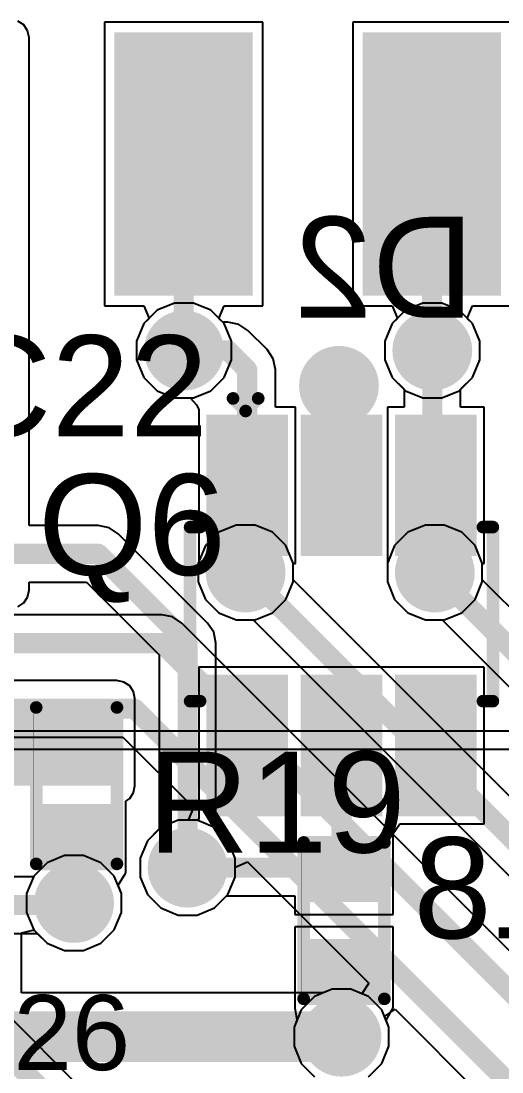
# Model space of a CAD drawing. Header units: inches. Extents: x -0.91 to 3.86, y -0.82 to 4.16.
# Drawn here: x 2.388 to 2.5786, y 3.417 to 3.8336 of the extents above; entities that cross this region are included whole.
import ezdxf

# ---------------------------------------------------------------- set-up
doc = ezdxf.new("R2010")
doc.units = ezdxf.units.IN
doc.header["$MEASUREMENT"] = 0
for name, color, linetype in [('Bottom Layer 1', 5, 'Continuous'), ('Bottom Overlay', 54, 'Continuous'), ('Bottom Paste', 16, 'Continuous'), ('Bottom Solder', 6, 'Continuous'), ('GND+Signal', 16, 'Continuous'), ('Mechanical 17', 56, 'Continuous'), ('PWR+Signal', 76, 'Continuous'), ('Top Layer 1', 1, 'Continuous'), ('Top Overlay', 2, 'Continuous'), ('Top Paste', 8, 'Continuous'), ('Top Solder', 216, 'Continuous'), ('Via Holes', 16, 'Continuous')]:
    doc.layers.add(name, color=color, linetype=linetype)
doc.styles.add('Arial', font='', dxfattribs={"height": 0.2})
doc.styles.get('Arial').set_extended_font_data('Arial')

# ---------------------------------------------------------------- blocks, each defined once
blk = doc.blocks.new('R___0402_145')
at = {"layer": 'Top Layer 1'}
for points in [[(-0.0275, -0.0125), (-0.0275, 0.0125), (-0.0095, 0.0125), (-0.0095, -0.0125)], [(0.0095, -0.0125), (0.0095, 0.0125), (0.0275, 0.0125), (0.0275, -0.0125)]]:
    blk.add_hatch(color=1, dxfattribs=at).paths.add_polyline_path(points)
at = {"layer": 'Top Paste'}
for points in [[(-0.0275, -0.0125), (-0.0275, 0.0125), (-0.0095, 0.0125), (-0.0095, -0.0125)], [(0.0095, -0.0125), (0.0095, 0.0125), (0.0275, 0.0125), (0.0275, -0.0125)]]:
    blk.add_hatch(color=8, dxfattribs=at).paths.add_polyline_path(points)
at = {"layer": 'Top Solder'}
for points in [[(-0.02967, -0.01467), (-0.02967, 0.01466), (-0.00733, 0.01466), (-0.00733, -0.01467)], [(0.00733, -0.01467), (0.00733, 0.01466), (0.02967, 0.01466), (0.02967, -0.01467)]]:
    blk.add_hatch(color=216, dxfattribs=at).paths.add_polyline_path(points)
at = {"layer": 'Top Overlay'}
for points in [[(-0.031, -0.016, 0.005, 0.005, 0), (-0.031, 0.016, 0.005, 0.005, 0)], [(0.031, 0.016, 0.005, 0.005, 0), (-0.031, 0.016, 0.005, 0.005, 0)], [(0.031, -0.016, 0.005, 0.005, 0), (0.031, 0.016, 0.005, 0.005, 0)], [(0.031, -0.016, 0.005, 0.005, 0), (-0.031, -0.016, 0.005, 0.005, 0)], [(0.032, -0.017, 0.000127, 0.000127, 0), (-0.032, -0.017, 0.000127, 0.000127, 0)]]:
    blk.add_lwpolyline(points, format="xyseb", dxfattribs=at)
for points in [[(-0.03225, 0.016, 0.0025, 0.0025, 1), (-0.02975, 0.016, 0.0025, 0.0025, 1)], [(-0.03225, 0.016, 0.0025, 0.0025, 1), (-0.02975, 0.016, 0.0025, 0.0025, 1)], [(0.02975, 0.016, 0.0025, 0.0025, 1), (0.03225, 0.016, 0.0025, 0.0025, 1)], [(0.02975, 0.016, 0.0025, 0.0025, 1), (0.03225, 0.016, 0.0025, 0.0025, 1)], [(-0.03225, -0.016, 0.0025, 0.0025, 1), (-0.02975, -0.016, 0.0025, 0.0025, 1)], [(-0.03225, -0.016, 0.0025, 0.0025, 1), (-0.02975, -0.016, 0.0025, 0.0025, 1)], [(0.02975, -0.016, 0.0025, 0.0025, 1), (0.03225, -0.016, 0.0025, 0.0025, 1)], [(0.02975, -0.016, 0.0025, 0.0025, 1), (0.03225, -0.016, 0.0025, 0.0025, 1)], [(-0.03203, -0.017, 0.0000635, 0.0000635, 1), (-0.03197, -0.017, 0.0000635, 0.0000635, 1)], [(0.03197, -0.017, 0.0000635, 0.0000635, 1), (0.03203, -0.017, 0.0000635, 0.0000635, 1)]]:
    blk.add_lwpolyline(points, format="xyseb", close=True, dxfattribs=at)
blk = doc.blocks.new('R___0402_B_146')
at = {"layer": 'Bottom Layer 1'}
for points in [[(-0.0095, 0.0125), (-0.0095, -0.0125), (-0.0275, -0.0125), (-0.0275, 0.0125)], [(0.0275, 0.0125), (0.0275, -0.0125), (0.0095, -0.0125), (0.0095, 0.0125)]]:
    blk.add_hatch(color=5, dxfattribs=at).paths.add_polyline_path(points)
at = {"layer": 'Bottom Paste'}
for points in [[(-0.0095, 0.0125), (-0.0095, -0.0125), (-0.0275, -0.0125), (-0.0275, 0.0125)], [(0.0275, 0.0125), (0.0275, -0.0125), (0.0095, -0.0125), (0.0095, 0.0125)]]:
    blk.add_hatch(color=16, dxfattribs=at).paths.add_polyline_path(points)
at = {"layer": 'Bottom Solder'}
for points in [[(-0.00733, 0.01466), (-0.00733, -0.01467), (-0.02967, -0.01467), (-0.02967, 0.01466)], [(0.02967, 0.01466), (0.02967, -0.01467), (0.00733, -0.01467), (0.00733, 0.01466)]]:
    blk.add_hatch(color=6, dxfattribs=at).paths.add_polyline_path(points)
at = {"layer": 'Bottom Overlay'}
for points in [[(-0.031, 0.016, 0.005, 0.005, 0), (-0.031, -0.016, 0.005, 0.005, 0)], [(-0.031, 0.016, 0.005, 0.005, 0), (0.031, 0.016, 0.005, 0.005, 0)], [(-0.032, 0.017, 0.000127, 0.000127, 0), (0.032, 0.017, 0.000127, 0.000127, 0)], [(0.031, 0.016, 0.005, 0.005, 0), (0.031, -0.016, 0.005, 0.005, 0)], [(-0.031, -0.016, 0.005, 0.005, 0), (0.031, -0.016, 0.005, 0.005, 0)]]:
    blk.add_lwpolyline(points, format="xyseb", dxfattribs=at)
for points in [[(-0.03225, 0.016, 0.0025, 0.0025, 1), (-0.02975, 0.016, 0.0025, 0.0025, 1)], [(-0.03225, 0.016, 0.0025, 0.0025, 1), (-0.02975, 0.016, 0.0025, 0.0025, 1)], [(-0.03203, 0.017, 0.0000635, 0.0000635, 1), (-0.03197, 0.017, 0.0000635, 0.0000635, 1)], [(0.02975, 0.016, 0.0025, 0.0025, 1), (0.03225, 0.016, 0.0025, 0.0025, 1)], [(0.02975, 0.016, 0.0025, 0.0025, 1), (0.03225, 0.016, 0.0025, 0.0025, 1)], [(0.03197, 0.017, 0.0000635, 0.0000635, 1), (0.03203, 0.017, 0.0000635, 0.0000635, 1)], [(-0.03225, -0.016, 0.0025, 0.0025, 1), (-0.02975, -0.016, 0.0025, 0.0025, 1)], [(-0.03225, -0.016, 0.0025, 0.0025, 1), (-0.02975, -0.016, 0.0025, 0.0025, 1)], [(0.02975, -0.016, 0.0025, 0.0025, 1), (0.03225, -0.016, 0.0025, 0.0025, 1)], [(0.02975, -0.016, 0.0025, 0.0025, 1), (0.03225, -0.016, 0.0025, 0.0025, 1)]]:
    blk.add_lwpolyline(points, format="xyseb", close=True, dxfattribs=at)
blk = doc.blocks.new('1054301305_201')
at = {"layer": 'Top Layer 1'}
for points in [[(-0.0126, 0.14626), (0.03622, 0.14626), (0.03622, 0.04784), (-0.0126, 0.04784)], [(0.08583, 0.14626), (0.13465, 0.14626), (0.13465, 0.04784), (0.08583, 0.04784)]]:
    blk.add_hatch(color=1, dxfattribs=at).paths.add_polyline_path(points)
at = {"layer": 'Top Paste'}
for points in [[(-0.0126, 0.14626), (0.03622, 0.14626), (0.03622, 0.04784), (-0.0126, 0.04784)], [(0.08583, 0.14626), (0.13465, 0.14626), (0.13465, 0.04784), (0.08583, 0.04784)]]:
    blk.add_hatch(color=8, dxfattribs=at).paths.add_polyline_path(points)
at = {"layer": 'Top Solder'}
for points in [[(-0.0156, 0.14926), (0.03922, 0.14926), (0.03922, 0.04484), (-0.0156, 0.04484)], [(0.08283, 0.14926), (0.13765, 0.14926), (0.13765, 0.04484), (0.08283, 0.04484)]]:
    blk.add_hatch(color=216, dxfattribs=at).paths.add_polyline_path(points)
blk = doc.blocks.new('SOT_23_6_B_215')
at = {"layer": 'Bottom Layer 1'}
for points in [[(-0.07559, 0.04961), (-0.02756, 0.04961), (-0.02756, 0.0252), (-0.07559, 0.0252)], [(0.02756, 0.04961), (0.07559, 0.04961), (0.07559, 0.0252), (0.02756, 0.0252)], [(-0.07559, 0.01221), (-0.02756, 0.01221), (-0.02756, -0.0122), (-0.07559, -0.0122)], [(0.02756, 0.01221), (0.07559, 0.01221), (0.07559, -0.0122), (0.02756, -0.0122)], [(-0.07559, -0.0252), (-0.02756, -0.0252), (-0.02756, -0.04961), (-0.07559, -0.04961)], [(0.02756, -0.0252), (0.07559, -0.0252), (0.07559, -0.04961), (0.02756, -0.04961)]]:
    blk.add_hatch(color=5, dxfattribs=at).paths.add_polyline_path(points)
at = {"layer": 'Bottom Paste'}
for points in [[(-0.07559, 0.04961), (-0.02756, 0.04961), (-0.02756, 0.0252), (-0.07559, 0.0252)], [(0.02756, 0.04961), (0.07559, 0.04961), (0.07559, 0.0252), (0.02756, 0.0252)], [(-0.07559, 0.01221), (-0.02756, 0.01221), (-0.02756, -0.0122), (-0.07559, -0.0122)], [(0.02756, 0.01221), (0.07559, 0.01221), (0.07559, -0.0122), (0.02756, -0.0122)], [(-0.07559, -0.0252), (-0.02756, -0.0252), (-0.02756, -0.04961), (-0.07559, -0.04961)], [(0.02756, -0.0252), (0.07559, -0.0252), (0.07559, -0.04961), (0.02756, -0.04961)]]:
    blk.add_hatch(color=16, dxfattribs=at).paths.add_polyline_path(points)
at = {"layer": 'Bottom Solder'}
for points in [[(-0.07959, 0.05361), (-0.02356, 0.05361), (-0.02356, 0.0212), (-0.07959, 0.0212)], [(0.02356, 0.05361), (0.07959, 0.05361), (0.07959, 0.0212), (0.02356, 0.0212)], [(-0.07959, 0.01621), (-0.02356, 0.01621), (-0.02356, -0.0162), (-0.07959, -0.0162)], [(0.02356, 0.01621), (0.07959, 0.01621), (0.07959, -0.0162), (0.02356, -0.0162)], [(-0.07959, -0.0212), (-0.02356, -0.0212), (-0.02356, -0.05361), (-0.07959, -0.05361)], [(0.02356, -0.0212), (0.07959, -0.0212), (0.07959, -0.05361), (0.02356, -0.05361)]]:
    blk.add_hatch(color=6, dxfattribs=at).paths.add_polyline_path(points)
at = {"layer": 'Bottom Overlay'}
for points in [[(0.034, 0.06, 0.005, 0.005, 0), (-0.035, 0.06, 0.005, 0.005, 0)], [(-0.035, 0.05606, 0.005, 0.005, 0), (-0.035, 0.06, 0.005, 0.005, 0)], [(0.034, 0.05606, 0.005, 0.005, 0), (0.034, 0.06, 0.005, 0.005, 0)], [(-0.081, -0.038, 0.005, 0.005, 0), (-0.086, -0.033, 0.005, 0.005, 0)], [(-0.086, -0.043, 0.005, 0.005, 0), (-0.086, -0.033, 0.005, 0.005, 0)], [(-0.086, -0.043, 0.005, 0.005, 0), (-0.081, -0.038, 0.005, 0.005, 0)], [(-0.035, -0.06, 0.005, 0.005, 0), (-0.035, -0.05606, 0.005, 0.005, 0)], [(0.034, -0.06, 0.005, 0.005, 0), (0.034, -0.05606, 0.005, 0.005, 0)], [(0.034, -0.06, 0.005, 0.005, 0), (-0.035, -0.06, 0.005, 0.005, 0)]]:
    blk.add_lwpolyline(points, format="xyseb", dxfattribs=at)
for points in [[(-0.03625, 0.06, 0.0025, 0.0025, 1), (-0.03375, 0.06, 0.0025, 0.0025, 1)], [(-0.03625, 0.06, 0.0025, 0.0025, 1), (-0.03375, 0.06, 0.0025, 0.0025, 1)], [(0.03275, 0.06, 0.0025, 0.0025, 1), (0.03525, 0.06, 0.0025, 0.0025, 1)], [(0.03275, 0.06, 0.0025, 0.0025, 1), (0.03525, 0.06, 0.0025, 0.0025, 1)], [(-0.03625, 0.05606, 0.0025, 0.0025, 1), (-0.03375, 0.05606, 0.0025, 0.0025, 1)], [(0.03275, 0.05606, 0.0025, 0.0025, 1), (0.03525, 0.05606, 0.0025, 0.0025, 1)], [(-0.08725, -0.033, 0.0025, 0.0025, 1), (-0.08475, -0.033, 0.0025, 0.0025, 1)], [(-0.08725, -0.033, 0.0025, 0.0025, 1), (-0.08475, -0.033, 0.0025, 0.0025, 1)], [(-0.08225, -0.038, 0.0025, 0.0025, 1), (-0.07975, -0.038, 0.0025, 0.0025, 1)], [(-0.08225, -0.038, 0.0025, 0.0025, 1), (-0.07975, -0.038, 0.0025, 0.0025, 1)], [(-0.08725, -0.043, 0.0025, 0.0025, 1), (-0.08475, -0.043, 0.0025, 0.0025, 1)], [(-0.08725, -0.043, 0.0025, 0.0025, 1), (-0.08475, -0.043, 0.0025, 0.0025, 1)], [(-0.03625, -0.05606, 0.0025, 0.0025, 1), (-0.03375, -0.05606, 0.0025, 0.0025, 1)], [(0.03275, -0.05606, 0.0025, 0.0025, 1), (0.03525, -0.05606, 0.0025, 0.0025, 1)], [(-0.03625, -0.06, 0.0025, 0.0025, 1), (-0.03375, -0.06, 0.0025, 0.0025, 1)], [(-0.03625, -0.06, 0.0025, 0.0025, 1), (-0.03375, -0.06, 0.0025, 0.0025, 1)], [(0.03275, -0.06, 0.0025, 0.0025, 1), (0.03525, -0.06, 0.0025, 0.0025, 1)], [(0.03275, -0.06, 0.0025, 0.0025, 1), (0.03525, -0.06, 0.0025, 0.0025, 1)]]:
    blk.add_lwpolyline(points, format="xyseb", close=True, dxfattribs=at)

msp = doc.modelspace()

# ---------------------------------------------------------------- hatches: boundary and pattern name
at = {"layer": 'Bottom Layer 1'}
h = msp.add_hatch(color=5, dxfattribs=at)
edge = h.paths.add_edge_path()
edge.add_arc((2.45257, 3.703), 0.01181, 0, 360)
h = msp.add_hatch(color=5, dxfattribs=at)
edge = h.paths.add_edge_path()
edge.add_arc((2.551, 3.703), 0.01181, 0, 360)
h = msp.add_hatch(color=5, dxfattribs=at)
edge = h.paths.add_edge_path()
edge.add_arc((2.514, 3.689), 0.01181, 0, 360)
h = msp.add_hatch(color=5, dxfattribs=at)
edge = h.paths.add_edge_path()
edge.add_arc((2.477, 3.615), 0.01181, 0, 360)
h = msp.add_hatch(color=5, dxfattribs=at)
edge = h.paths.add_edge_path()
edge.add_arc((2.552, 3.615), 0.01181, 0, 360)
h = msp.add_hatch(color=5, dxfattribs=at)
edge = h.paths.add_edge_path()
edge.add_arc((2.454, 3.498), 0.01181, 0, 360)
h = msp.add_hatch(color=5, dxfattribs=at)
edge = h.paths.add_edge_path()
edge.add_arc((2.409, 3.484), 0.01181, 0, 360)
h = msp.add_hatch(color=5, dxfattribs=at)
edge = h.paths.add_edge_path()
edge.add_arc((2.515, 3.431), 0.01181, 0, 360)
at = {"layer": 'Bottom Solder'}
h = msp.add_hatch(color=6, dxfattribs=at)
edge = h.paths.add_edge_path()
edge.add_arc((2.45257, 3.703), 0.01581, 0, 360)
h = msp.add_hatch(color=6, dxfattribs=at)
edge = h.paths.add_edge_path()
edge.add_arc((2.551, 3.703), 0.01581, 0, 360)
h = msp.add_hatch(color=6, dxfattribs=at)
edge = h.paths.add_edge_path()
edge.add_arc((2.514, 3.689), 0.01581, 0, 360)
h = msp.add_hatch(color=6, dxfattribs=at)
edge = h.paths.add_edge_path()
edge.add_arc((2.477, 3.615), 0.01581, 0, 360)
h = msp.add_hatch(color=6, dxfattribs=at)
edge = h.paths.add_edge_path()
edge.add_arc((2.552, 3.615), 0.01581, 0, 360)
h = msp.add_hatch(color=6, dxfattribs=at)
edge = h.paths.add_edge_path()
edge.add_arc((2.454, 3.498), 0.01581, 0, 360)
h = msp.add_hatch(color=6, dxfattribs=at)
edge = h.paths.add_edge_path()
edge.add_arc((2.409, 3.484), 0.01581, 0, 360)
h = msp.add_hatch(color=6, dxfattribs=at)
edge = h.paths.add_edge_path()
edge.add_arc((2.515, 3.431), 0.01581, 0, 360)
at = {"layer": 'GND+Signal'}
h = msp.add_hatch(color=16, dxfattribs=at)
edge = h.paths.add_edge_path()
edge.add_arc((2.45257, 3.703), 0.01181, 0, 360)
h = msp.add_hatch(color=16, dxfattribs=at)
edge = h.paths.add_edge_path()
edge.add_arc((2.551, 3.703), 0.01181, 0, 360)
h = msp.add_hatch(color=16, dxfattribs=at)
edge = h.paths.add_edge_path()
edge.add_arc((2.514, 3.689), 0.01181, 0, 360)
h = msp.add_hatch(color=16, dxfattribs=at)
edge = h.paths.add_edge_path()
edge.add_arc((2.477, 3.615), 0.01181, 0, 360)
h = msp.add_hatch(color=16, dxfattribs=at)
edge = h.paths.add_edge_path()
edge.add_arc((2.552, 3.615), 0.01181, 0, 360)
h = msp.add_hatch(color=16, dxfattribs=at)
edge = h.paths.add_edge_path()
edge.add_arc((2.454, 3.498), 0.01181, 0, 360)
h = msp.add_hatch(color=16, dxfattribs=at)
edge = h.paths.add_edge_path()
edge.add_arc((2.409, 3.484), 0.01181, 0, 360)
h = msp.add_hatch(color=16, dxfattribs=at)
edge = h.paths.add_edge_path()
edge.add_arc((2.515, 3.431), 0.01181, 0, 360)
at = {"layer": 'PWR+Signal'}
h = msp.add_hatch(color=76, dxfattribs=at)
edge = h.paths.add_edge_path()
edge.add_arc((2.45257, 3.703), 0.01181, 0, 360)
h = msp.add_hatch(color=76, dxfattribs=at)
edge = h.paths.add_edge_path()
edge.add_arc((2.551, 3.703), 0.01181, 0, 360)
h = msp.add_hatch(color=76, dxfattribs=at)
edge = h.paths.add_edge_path()
edge.add_arc((2.514, 3.689), 0.01181, 0, 360)
h = msp.add_hatch(color=76, dxfattribs=at)
edge = h.paths.add_edge_path()
edge.add_arc((2.477, 3.615), 0.01181, 0, 360)
h = msp.add_hatch(color=76, dxfattribs=at)
edge = h.paths.add_edge_path()
edge.add_arc((2.552, 3.615), 0.01181, 0, 360)
h = msp.add_hatch(color=76, dxfattribs=at)
edge = h.paths.add_edge_path()
edge.add_arc((2.454, 3.498), 0.01181, 0, 360)
h = msp.add_hatch(color=76, dxfattribs=at)
edge = h.paths.add_edge_path()
edge.add_arc((2.409, 3.484), 0.01181, 0, 360)
h = msp.add_hatch(color=76, dxfattribs=at)
edge = h.paths.add_edge_path()
edge.add_arc((2.515, 3.431), 0.01181, 0, 360)
at = {"layer": 'Top Layer 1'}
h = msp.add_hatch(color=1, dxfattribs=at)
edge = h.paths.add_edge_path()
edge.add_arc((2.45257, 3.703), 0.01181, 0, 360)
h = msp.add_hatch(color=1, dxfattribs=at)
edge = h.paths.add_edge_path()
edge.add_arc((2.551, 3.703), 0.01181, 0, 360)
h = msp.add_hatch(color=1, dxfattribs=at)
edge = h.paths.add_edge_path()
edge.add_arc((2.514, 3.689), 0.01181, 0, 360)
h = msp.add_hatch(color=1, dxfattribs=at)
edge = h.paths.add_edge_path()
edge.add_arc((2.477, 3.615), 0.01181, 0, 360)
h = msp.add_hatch(color=1, dxfattribs=at)
edge = h.paths.add_edge_path()
edge.add_arc((2.552, 3.615), 0.01181, 0, 360)
msp.add_hatch(color=1, dxfattribs=at).paths.add_polyline_path([(2.327, 3.5305), (2.426, 3.5305), (2.426, 3.565), (2.327, 3.565)])
h = msp.add_hatch(color=1, dxfattribs=at)
edge = h.paths.add_edge_path()
edge.add_arc((2.454, 3.498), 0.01181, 0, 360)
h = msp.add_hatch(color=1, dxfattribs=at)
edge = h.paths.add_edge_path()
edge.add_arc((2.409, 3.484), 0.01181, 0, 360)
h = msp.add_hatch(color=1, dxfattribs=at)
edge = h.paths.add_edge_path()
edge.add_arc((2.515, 3.431), 0.01181, 0, 360)
at = {"layer": 'Via Holes'}
h = msp.add_hatch(color=7, dxfattribs=at)
edge = h.paths.add_edge_path()
edge.add_arc((2.45257, 3.703), 0.00591, 0, 360)
h = msp.add_hatch(color=7, dxfattribs=at)
edge = h.paths.add_edge_path()
edge.add_arc((2.551, 3.703), 0.00591, 0, 360)
h = msp.add_hatch(color=7, dxfattribs=at)
edge = h.paths.add_edge_path()
edge.add_arc((2.514, 3.689), 0.00591, 0, 360)
h = msp.add_hatch(color=7, dxfattribs=at)
edge = h.paths.add_edge_path()
edge.add_arc((2.477, 3.615), 0.00591, 0, 360)
h = msp.add_hatch(color=7, dxfattribs=at)
edge = h.paths.add_edge_path()
edge.add_arc((2.552, 3.615), 0.00591, 0, 360)
h = msp.add_hatch(color=7, dxfattribs=at)
edge = h.paths.add_edge_path()
edge.add_arc((2.454, 3.498), 0.00591, 0, 360)
h = msp.add_hatch(color=7, dxfattribs=at)
edge = h.paths.add_edge_path()
edge.add_arc((2.409, 3.484), 0.00591, 0, 360)
h = msp.add_hatch(color=7, dxfattribs=at)
edge = h.paths.add_edge_path()
edge.add_arc((2.515, 3.431), 0.00591, 0, 360)

# ---------------------------------------------------------------- linework, layer by layer
at = {"layer": 'Bottom Layer 1'}
for p, q in [((2.44883, 3.72181), (2.44192, 3.71895)), ((2.45632, 3.72181), (2.44883, 3.72181)), ((2.46323, 3.71895), (2.45632, 3.72181)), ((2.54726, 3.72181), (2.54034, 3.71895)), ((2.55474, 3.72181), (2.54726, 3.72181)), ((2.56166, 3.71895), (2.55474, 3.72181)), ((2.44192, 3.71895), (2.43663, 3.71366)), ((2.46796, 3.71422), (2.46323, 3.71895)), ((2.54034, 3.71895), (2.53505, 3.71366)), ((2.56695, 3.71366), (2.56166, 3.71895)), ((2.43663, 3.71366), (2.43376, 3.70674)), ((2.47, 3.71422), (2.46796, 3.71422)), ((2.47429, 3.71336), (2.47, 3.71422)), ((2.47, 3.71422), (2.47, 3.71422)), ((2.47793, 3.71093), (2.47429, 3.71336)), ((2.53505, 3.71366), (2.53219, 3.70674)), ((2.56981, 3.70674), (2.56695, 3.71366)), ((2.48553, 3.70333), (2.47793, 3.71093)), ((2.43376, 3.70674), (2.43376, 3.69926)), ((2.53219, 3.70674), (2.53219, 3.69926)), ((2.56981, 3.69926), (2.56981, 3.70674)), ((2.43376, 3.69926), (2.43663, 3.69234)), ((2.48796, 3.69969), (2.48553, 3.70333)), ((2.48553, 3.70333), (2.48553, 3.70333)), ((2.48881, 3.6954), (2.48796, 3.69969)), ((2.53219, 3.69926), (2.53505, 3.69234)), ((2.56695, 3.69234), (2.56981, 3.69926)), ((2.48881, 3.68059), (2.48881, 3.6954)), ((2.48881, 3.6954), (2.48881, 3.6954)), ((2.43663, 3.69234), (2.44192, 3.68705)), ((2.53505, 3.69234), (2.53978, 3.68761)), ((2.56222, 3.68761), (2.56695, 3.69234)), ((2.44192, 3.68705), (2.44883, 3.68419)), ((2.53978, 3.68761), (2.53978, 3.68059)), ((2.56222, 3.68059), (2.56222, 3.68761)), ((2.44883, 3.68419), (2.45488, 3.68419)), ((2.45488, 3.68419), (2.45501, 3.68419)), ((2.45501, 3.68419), (2.45755, 3.68149)), ((2.45755, 3.68149), (2.45839, 3.67964)), ((2.45839, 3.67964), (2.45839, 3.67634)), ((2.4968, 3.68059), (2.48881, 3.68059)), ((2.4968, 3.61856), (2.4968, 3.68059)), ((2.53978, 3.68059), (2.5332, 3.68059)), ((2.5332, 3.68059), (2.5332, 3.61876)), ((2.57161, 3.68059), (2.56222, 3.68059)), ((2.57161, 3.61856), (2.57161, 3.68059)), ((2.45839, 3.67634), (2.45839, 3.61924)), ((2.45839, 3.61924), (2.45819, 3.61874)), ((2.45819, 3.61874), (2.45819, 3.61126)), ((2.49581, 3.61126), (2.49581, 3.61856)), ((2.49581, 3.61856), (2.4968, 3.61856)), ((2.5332, 3.61876), (2.53319, 3.61874)), ((2.53319, 3.61874), (2.53319, 3.61126)), ((2.57081, 3.61126), (2.57081, 3.61856)), ((2.57081, 3.61856), (2.57161, 3.61856)), ((2.45819, 3.61126), (2.46105, 3.60434)), ((2.49295, 3.60434), (2.49581, 3.61126)), ((2.53319, 3.61126), (2.53605, 3.60434)), ((2.56795, 3.60434), (2.57081, 3.61126)), ((2.46105, 3.60434), (2.46634, 3.59905)), ((2.48766, 3.59905), (2.49295, 3.60434)), ((2.53605, 3.60434), (2.54134, 3.59905)), ((2.56266, 3.59905), (2.56795, 3.60434)), ((2.46634, 3.59905), (2.47326, 3.59619)), ((2.47326, 3.59619), (2.48074, 3.59619)), ((2.48074, 3.59619), (2.48766, 3.59905)), ((2.54134, 3.59905), (2.54826, 3.59619)), ((2.54826, 3.59619), (2.55574, 3.59619)), ((2.55574, 3.59619), (2.56266, 3.59905)), ((2.57161, 3.57744), (2.45839, 3.57744)), ((2.45839, 3.57744), (2.45839, 3.51725)), ((2.57161, 3.51541), (2.57161, 3.57744)), ((2.45026, 3.51681), (2.44334, 3.51395)), ((2.45774, 3.51681), (2.45026, 3.51681)), ((2.45839, 3.51725), (2.45774, 3.51681)), ((2.44334, 3.51395), (2.43805, 3.50866)), ((2.5355, 3.5115), (2.53813, 3.51541)), ((2.53813, 3.51541), (2.57161, 3.51541)), ((2.43805, 3.50866), (2.43519, 3.50174)), ((2.5355, 3.4795), (2.5355, 3.5115)), ((2.39834, 3.49995), (2.39305, 3.49466)), ((2.40526, 3.50281), (2.39834, 3.49995)), ((2.41274, 3.50281), (2.40526, 3.50281)), ((2.41966, 3.49995), (2.41274, 3.50281)), ((2.42495, 3.49466), (2.41966, 3.49995)), ((2.43519, 3.50174), (2.43519, 3.49426)), ((2.39295, 3.4944), (2.17043, 3.4944)), ((2.39305, 3.49466), (2.39295, 3.4944)), ((2.42781, 3.48774), (2.42495, 3.49466)), ((2.43519, 3.49426), (2.43805, 3.48734)), ((2.42781, 3.48026), (2.42781, 3.48774)), ((2.43805, 3.48734), (2.44334, 3.48205)), ((2.46466, 3.48205), (2.46939, 3.48678)), ((2.46939, 3.48678), (2.4965, 3.48678)), ((2.4965, 3.48678), (2.4965, 3.4795)), ((2.42495, 3.47334), (2.42781, 3.48026)), ((2.44334, 3.48205), (2.45026, 3.47919)), ((2.45026, 3.47919), (2.45774, 3.47919)), ((2.45774, 3.47919), (2.46466, 3.48205)), ((2.4965, 3.4795), (2.5355, 3.4795)), ((2.5355, 3.4745), (2.4965, 3.4745)), ((2.4965, 3.4745), (2.4965, 3.4425)), ((2.5355, 3.4425), (2.5355, 3.4745)), ((2.17043, 3.47197), (2.39442, 3.47197)), ((2.39442, 3.47197), (2.39834, 3.46805)), ((2.41966, 3.46805), (2.42495, 3.47334)), ((2.39834, 3.46805), (2.40526, 3.46519)), ((2.41274, 3.46519), (2.41966, 3.46805)), ((2.40526, 3.46519), (2.41274, 3.46519)), ((2.4965, 3.4425), (2.4965, 3.4425)), ((2.4965, 3.4425), (2.4965, 3.4425)), ((2.4965, 3.4425), (2.49733, 3.4375)), ((2.53267, 3.4375), (2.5355, 3.4425)), ((2.5355, 3.4425), (2.5355, 3.4425)), ((2.49733, 3.4375), (2.49619, 3.43474)), ((2.53381, 3.43474), (2.53267, 3.4375)), ((2.49619, 3.43474), (2.49619, 3.42726)), ((2.53381, 3.42726), (2.53381, 3.43474)), ((2.49619, 3.42726), (2.49905, 3.42034)), ((2.53095, 3.42034), (2.53381, 3.42726)), ((2.49905, 3.42034), (2.50434, 3.41505)), ((2.52566, 3.41505), (2.53095, 3.42034))]:
    msp.add_line(p, q, dxfattribs=at)
for points in [[(2.45257, 3.703, 0.008, 0.008, 0), (2.47, 3.703, 0.008, 0.008, 0)], [(2.47, 3.703, 0.008, 0.008, 0), (2.4776, 3.6954, 0.008, 0.008, 0)], [(2.551, 3.616, 0.008, 0.008, 0), (2.551, 3.703, 0.008, 0.008, 0)], [(2.4776, 3.64957, 0.008, 0.008, 0), (2.4776, 3.6954, 0.008, 0.008, 0)], [(2.514, 3.689, 0.01, 0.01, 0), (2.515, 3.688, 0.01, 0.01, 0)], [(2.515, 3.64957, 0.01, 0.01, 0), (2.515, 3.688, 0.01, 0.01, 0)], [(2.4776, 3.6156, 0.008, 0.008, 0), (2.4776, 3.64957, 0.008, 0.008, 0)], [(2.477, 3.615, 0.008, 0.008, 0), (2.4776, 3.6156, 0.008, 0.008, 0)], [(2.551, 3.616, 0.008, 0.008, 0), (2.552, 3.615, 0.008, 0.008, 0)], [(2.515, 3.4965, 0.008, 0.008, 0), (2.515, 3.54643, 0.008, 0.008, 0)], [(2.454, 3.498, 0.008, 0.008, 0), (2.5135, 3.498, 0.008, 0.008, 0)], [(2.5135, 3.498, 0.008, 0.008, 0), (2.515, 3.4965, 0.008, 0.008, 0)], [(2.31216, 3.48319, 0.008, 0.008, 0), (2.40819, 3.48319, 0.008, 0.008, 0)], [(2.40819, 3.48319, 0.008, 0.008, 0), (2.409, 3.484, 0.008, 0.008, 0)], [(2.516, 3.432, 0.01, 0.01, 0), (2.516, 3.4585, 0.01, 0.01, 0)], [(2.515, 3.431, 0.01, 0.01, 0), (2.516, 3.432, 0.01, 0.01, 0)]]:
    msp.add_lwpolyline(points, format="xyseb", dxfattribs=at)
for points in [[(2.45057, 3.703, 0.004, 0.004, 1), (2.45457, 3.703, 0.004, 0.004, 1)], [(2.468, 3.703, 0.004, 0.004, 1), (2.472, 3.703, 0.004, 0.004, 1)], [(2.468, 3.703, 0.004, 0.004, 1), (2.472, 3.703, 0.004, 0.004, 1)], [(2.549, 3.703, 0.004, 0.004, 1), (2.553, 3.703, 0.004, 0.004, 1)], [(2.4756, 3.6954, 0.004, 0.004, 1), (2.4796, 3.6954, 0.004, 0.004, 1)], [(2.4756, 3.6954, 0.004, 0.004, 1), (2.4796, 3.6954, 0.004, 0.004, 1)], [(2.5115, 3.689, 0.005, 0.005, 1), (2.5165, 3.689, 0.005, 0.005, 1)], [(2.5125, 3.688, 0.005, 0.005, 1), (2.5175, 3.688, 0.005, 0.005, 1)], [(2.5125, 3.688, 0.005, 0.005, 1), (2.5175, 3.688, 0.005, 0.005, 1)], [(2.4756, 3.64957, 0.004, 0.004, 1), (2.4796, 3.64957, 0.004, 0.004, 1)], [(2.4756, 3.64957, 0.004, 0.004, 1), (2.4796, 3.64957, 0.004, 0.004, 1)], [(2.5125, 3.64957, 0.005, 0.005, 1), (2.5175, 3.64957, 0.005, 0.005, 1)], [(2.475, 3.615, 0.004, 0.004, 1), (2.479, 3.615, 0.004, 0.004, 1)], [(2.4756, 3.6156, 0.004, 0.004, 1), (2.4796, 3.6156, 0.004, 0.004, 1)], [(2.4756, 3.6156, 0.004, 0.004, 1), (2.4796, 3.6156, 0.004, 0.004, 1)], [(2.549, 3.616, 0.004, 0.004, 1), (2.553, 3.616, 0.004, 0.004, 1)], [(2.549, 3.616, 0.004, 0.004, 1), (2.553, 3.616, 0.004, 0.004, 1)], [(2.55, 3.615, 0.004, 0.004, 1), (2.554, 3.615, 0.004, 0.004, 1)], [(2.513, 3.54643, 0.004, 0.004, 1), (2.517, 3.54643, 0.004, 0.004, 1)], [(2.452, 3.498, 0.004, 0.004, 1), (2.456, 3.498, 0.004, 0.004, 1)], [(2.5115, 3.498, 0.004, 0.004, 1), (2.5155, 3.498, 0.004, 0.004, 1)], [(2.5115, 3.498, 0.004, 0.004, 1), (2.5155, 3.498, 0.004, 0.004, 1)], [(2.513, 3.4965, 0.004, 0.004, 1), (2.517, 3.4965, 0.004, 0.004, 1)], [(2.513, 3.4965, 0.004, 0.004, 1), (2.517, 3.4965, 0.004, 0.004, 1)], [(2.40619, 3.48319, 0.004, 0.004, 1), (2.41019, 3.48319, 0.004, 0.004, 1)], [(2.40619, 3.48319, 0.004, 0.004, 1), (2.41019, 3.48319, 0.004, 0.004, 1)], [(2.407, 3.484, 0.004, 0.004, 1), (2.411, 3.484, 0.004, 0.004, 1)], [(2.5135, 3.4585, 0.005, 0.005, 1), (2.5185, 3.4585, 0.005, 0.005, 1)], [(2.5135, 3.432, 0.005, 0.005, 1), (2.5185, 3.432, 0.005, 0.005, 1)], [(2.5135, 3.432, 0.005, 0.005, 1), (2.5185, 3.432, 0.005, 0.005, 1)], [(2.5125, 3.431, 0.005, 0.005, 1), (2.5175, 3.431, 0.005, 0.005, 1)]]:
    msp.add_lwpolyline(points, format="xyseb", close=True, dxfattribs=at)
at = {"layer": 'GND+Signal'}
for p, q in [((2.44883, 3.72181), (2.44192, 3.71895)), ((2.45632, 3.72181), (2.44883, 3.72181)), ((2.46323, 3.71895), (2.45632, 3.72181)), ((2.54726, 3.72181), (2.54034, 3.71895)), ((2.55474, 3.72181), (2.54726, 3.72181)), ((2.56166, 3.71895), (2.55474, 3.72181)), ((2.44192, 3.71895), (2.43663, 3.71366)), ((2.46852, 3.71366), (2.46323, 3.71895)), ((2.54034, 3.71895), (2.53505, 3.71366)), ((2.56695, 3.71366), (2.56166, 3.71895)), ((2.43663, 3.71366), (2.43376, 3.70674)), ((2.47139, 3.70674), (2.46852, 3.71366)), ((2.53505, 3.71366), (2.53219, 3.70674)), ((2.56981, 3.70674), (2.56695, 3.71366)), ((2.43376, 3.70674), (2.43376, 3.69926)), ((2.47139, 3.69926), (2.47139, 3.70674)), ((2.53219, 3.70674), (2.53219, 3.69926)), ((2.56981, 3.69926), (2.56981, 3.70674)), ((2.43376, 3.69926), (2.43663, 3.69234)), ((2.46852, 3.69234), (2.47139, 3.69926)), ((2.53219, 3.69926), (2.53505, 3.69234)), ((2.56695, 3.69234), (2.56981, 3.69926)), ((2.43663, 3.69234), (2.44192, 3.68705)), ((2.46323, 3.68705), (2.46852, 3.69234)), ((2.53505, 3.69234), (2.54034, 3.68705)), ((2.56166, 3.68705), (2.56695, 3.69234)), ((2.44192, 3.68705), (2.44883, 3.68419)), ((2.45632, 3.68419), (2.46323, 3.68705)), ((2.54034, 3.68705), (2.54726, 3.68419)), ((2.55474, 3.68419), (2.56166, 3.68705)), ((2.44883, 3.68419), (2.45632, 3.68419)), ((2.54726, 3.68419), (2.55474, 3.68419)), ((2.47326, 3.63381), (2.46634, 3.63095)), ((2.48074, 3.63381), (2.47326, 3.63381)), ((2.48766, 3.63095), (2.48074, 3.63381)), ((2.54826, 3.63381), (2.54134, 3.63095)), ((2.55574, 3.63381), (2.54826, 3.63381)), ((2.56266, 3.63095), (2.55574, 3.63381)), ((2.46634, 3.63095), (2.46105, 3.62566)), ((2.49295, 3.62566), (2.48766, 3.63095)), ((2.54134, 3.63095), (2.53605, 3.62566)), ((2.56795, 3.62566), (2.56266, 3.63095)), ((2.46105, 3.62566), (2.45819, 3.61874)), ((2.49581, 3.61874), (2.49295, 3.62566)), ((2.53605, 3.62566), (2.53319, 3.61874)), ((2.57081, 3.61874), (2.56795, 3.62566)), ((2.45819, 3.61874), (2.45819, 3.61126)), ((2.49581, 3.61205), (2.49581, 3.61874)), ((2.53319, 3.61874), (2.53319, 3.61126)), ((2.57081, 3.61205), (2.57081, 3.61874)), ((2.83517, 3.2727), (2.49581, 3.61205)), ((2.85893, 3.32393), (2.57081, 3.61205)), ((2.45819, 3.61126), (2.46105, 3.60434)), ((2.53319, 3.61126), (2.53605, 3.60434)), ((2.46105, 3.60434), (2.46634, 3.59905)), ((2.53605, 3.60434), (2.54134, 3.59905)), ((2.44377, 3.59822), (2.31099, 3.59822)), ((2.44806, 3.59736), (2.44377, 3.59822)), ((2.44377, 3.59822), (2.44377, 3.59822)), ((2.4517, 3.59493), (2.44806, 3.59736)), ((2.46634, 3.59905), (2.47326, 3.59619)), ((2.47326, 3.59619), (2.47995, 3.59619)), ((2.47995, 3.59619), (2.82177, 3.25437)), ((2.54134, 3.59905), (2.54826, 3.59619)), ((2.54826, 3.59619), (2.55495, 3.59619)), ((2.55495, 3.59619), (2.83978, 3.31135)), ((2.79993, 3.2467), (2.4517, 3.59493)), ((2.38389, 3.54978), (2.42835, 3.54978)), ((2.42835, 3.54978), (2.45633, 3.52181)), ((2.45633, 3.52181), (2.45426, 3.51681)), ((2.45026, 3.51681), (2.44334, 3.51395)), ((2.45426, 3.51681), (2.45026, 3.51681)), ((2.44334, 3.51395), (2.43805, 3.50866)), ((2.43805, 3.50866), (2.43519, 3.50174)), ((2.39834, 3.49995), (2.39305, 3.49466)), ((2.40526, 3.50281), (2.39834, 3.49995)), ((2.41274, 3.50281), (2.40526, 3.50281)), ((2.41966, 3.49995), (2.41274, 3.50281)), ((2.42495, 3.49466), (2.41966, 3.49995)), ((2.43519, 3.50174), (2.43519, 3.49426)), ((2.47281, 3.49826), (2.47781, 3.50033)), ((2.47781, 3.50033), (2.52587, 3.45227)), ((2.47281, 3.49426), (2.47281, 3.49826)), ((2.39305, 3.49466), (2.39019, 3.48774)), ((2.42781, 3.48774), (2.42495, 3.49466)), ((2.43519, 3.49426), (2.43805, 3.48734)), ((2.46995, 3.48734), (2.47281, 3.49426)), ((2.39019, 3.48774), (2.39019, 3.48026)), ((2.42781, 3.48026), (2.42781, 3.48774)), ((2.43805, 3.48734), (2.44334, 3.48205)), ((2.46466, 3.48205), (2.46995, 3.48734)), ((2.39019, 3.48026), (2.39305, 3.47334)), ((2.42495, 3.47334), (2.42781, 3.48026)), ((2.44334, 3.48205), (2.45026, 3.47919)), ((2.45026, 3.47919), (2.45774, 3.47919)), ((2.45774, 3.47919), (2.46466, 3.48205)), ((2.39305, 3.47334), (2.39834, 3.46805)), ((2.41966, 3.46805), (2.42495, 3.47334)), ((2.39834, 3.46805), (2.40526, 3.46519)), ((2.41274, 3.46519), (2.41966, 3.46805)), ((2.52894, 3.29335), (2.36036, 3.46193)), ((2.40526, 3.46519), (2.41274, 3.46519)), ((2.51126, 3.44981), (2.50434, 3.44695)), ((2.51874, 3.44981), (2.51126, 3.44981)), ((2.52304, 3.44803), (2.51874, 3.44981)), ((2.52587, 3.45227), (2.52304, 3.44803)), ((2.50434, 3.44695), (2.49905, 3.44166)), ((2.49905, 3.44166), (2.49619, 3.43474)), ((2.53203, 3.43904), (2.53627, 3.44187)), ((2.53627, 3.44187), (2.75478, 3.22335)), ((2.53381, 3.43474), (2.53203, 3.43904)), ((2.49619, 3.43474), (2.49619, 3.42726)), ((2.53381, 3.42726), (2.53381, 3.43474)), ((2.49619, 3.42726), (2.49905, 3.42034)), ((2.53095, 3.42034), (2.53381, 3.42726)), ((2.49905, 3.42034), (2.50434, 3.41505)), ((2.52566, 3.41505), (2.53095, 3.42034))]:
    msp.add_line(p, q, dxfattribs=at)
for points in [[(2.477, 3.615, 0.008, 0.008, 0), (2.83299, 3.25901, 0.008, 0.008, 0)], [(2.552, 3.615, 0.008, 0.008, 0), (2.851, 3.316, 0.008, 0.008, 0)], [(2.097, 3.587, 0.008, 0.008, 0), (2.44377, 3.587, 0.008, 0.008, 0)], [(2.44377, 3.587, 0.008, 0.008, 0), (2.792, 3.23877, 0.008, 0.008, 0)], [(1.918, 3.561, 0.008, 0.008, 0), (2.433, 3.561, 0.008, 0.008, 0)], [(2.433, 3.561, 0.008, 0.008, 0), (2.766, 3.228, 0.008, 0.008, 0)], [(2.35243, 3.454, 0.008, 0.008, 0), (2.52101, 3.28542, 0.008, 0.008, 0)]]:
    msp.add_lwpolyline(points, format="xyseb", dxfattribs=at)
for points in [[(2.475, 3.615, 0.004, 0.004, 1), (2.479, 3.615, 0.004, 0.004, 1)], [(2.55, 3.615, 0.004, 0.004, 1), (2.554, 3.615, 0.004, 0.004, 1)], [(2.44177, 3.587, 0.004, 0.004, 1), (2.44577, 3.587, 0.004, 0.004, 1)], [(2.44177, 3.587, 0.004, 0.004, 1), (2.44577, 3.587, 0.004, 0.004, 1)], [(2.431, 3.561, 0.004, 0.004, 1), (2.435, 3.561, 0.004, 0.004, 1)], [(2.431, 3.561, 0.004, 0.004, 1), (2.435, 3.561, 0.004, 0.004, 1)]]:
    msp.add_lwpolyline(points, format="xyseb", close=True, dxfattribs=at)
at = {"layer": 'PWR+Signal'}
for p, q in [((2.44883, 3.72181), (2.44192, 3.71895)), ((2.45632, 3.72181), (2.44883, 3.72181)), ((2.46323, 3.71895), (2.45632, 3.72181)), ((2.54726, 3.72181), (2.54034, 3.71895)), ((2.55474, 3.72181), (2.54726, 3.72181)), ((2.56166, 3.71895), (2.55474, 3.72181)), ((2.44192, 3.71895), (2.43663, 3.71366)), ((2.46852, 3.71366), (2.46323, 3.71895)), ((2.54034, 3.71895), (2.53505, 3.71366)), ((2.56695, 3.71366), (2.56166, 3.71895)), ((2.43663, 3.71366), (2.43376, 3.70674)), ((2.47139, 3.70674), (2.46852, 3.71366)), ((2.53505, 3.71366), (2.53219, 3.70674)), ((2.56981, 3.70674), (2.56695, 3.71366)), ((2.43376, 3.70674), (2.43376, 3.69926)), ((2.47139, 3.69926), (2.47139, 3.70674)), ((2.53219, 3.70674), (2.53219, 3.69926)), ((2.56981, 3.69926), (2.56981, 3.70674)), ((2.43376, 3.69926), (2.43663, 3.69234)), ((2.46852, 3.69234), (2.47139, 3.69926)), ((2.53219, 3.69926), (2.53505, 3.69234)), ((2.56695, 3.69234), (2.56981, 3.69926)), ((2.43663, 3.69234), (2.44192, 3.68705)), ((2.46323, 3.68705), (2.46852, 3.69234)), ((2.53505, 3.69234), (2.54034, 3.68705)), ((2.56166, 3.68705), (2.56695, 3.69234)), ((2.44192, 3.68705), (2.44883, 3.68419)), ((2.45632, 3.68419), (2.46323, 3.68705)), ((2.54034, 3.68705), (2.54726, 3.68419)), ((2.55474, 3.68419), (2.56166, 3.68705)), ((2.44883, 3.68419), (2.45632, 3.68419)), ((2.54726, 3.68419), (2.55474, 3.68419)), ((2.47326, 3.63381), (2.46634, 3.63095)), ((2.48074, 3.63381), (2.47326, 3.63381)), ((2.48766, 3.63095), (2.48074, 3.63381)), ((2.54826, 3.63381), (2.54134, 3.63095)), ((2.55574, 3.63381), (2.54826, 3.63381)), ((2.56266, 3.63095), (2.55574, 3.63381)), ((2.46634, 3.63095), (2.46105, 3.62566)), ((2.49295, 3.62566), (2.48766, 3.63095)), ((2.54134, 3.63095), (2.53605, 3.62566)), ((2.56795, 3.62566), (2.56266, 3.63095)), ((2.46105, 3.62566), (2.45819, 3.61874)), ((2.49581, 3.61874), (2.49295, 3.62566)), ((2.53605, 3.62566), (2.53319, 3.61874)), ((2.57081, 3.61874), (2.56795, 3.62566)), ((2.45819, 3.61874), (2.45819, 3.61126)), ((2.49581, 3.61126), (2.49581, 3.61874)), ((2.53319, 3.61874), (2.53319, 3.61126)), ((2.57081, 3.61126), (2.57081, 3.61874)), ((2.45819, 3.61126), (2.46105, 3.60434)), ((2.49295, 3.60434), (2.49581, 3.61126)), ((2.53319, 3.61126), (2.53605, 3.60434)), ((2.56795, 3.60434), (2.57081, 3.61126)), ((2.46105, 3.60434), (2.46634, 3.59905)), ((2.48766, 3.59905), (2.49295, 3.60434)), ((2.53605, 3.60434), (2.54134, 3.59905)), ((2.56266, 3.59905), (2.56795, 3.60434)), ((2.46634, 3.59905), (2.47326, 3.59619)), ((2.47326, 3.59619), (2.48074, 3.59619)), ((2.48074, 3.59619), (2.48766, 3.59905)), ((2.54134, 3.59905), (2.54826, 3.59619)), ((2.54826, 3.59619), (2.55574, 3.59619)), ((2.55574, 3.59619), (2.56266, 3.59905)), ((2.96957, 3.55214), (2.2278, 3.55214)), ((2.2278, 3.545), (2.96957, 3.545)), ((2.45026, 3.51681), (2.44334, 3.51395)), ((2.45774, 3.51681), (2.45026, 3.51681)), ((2.46466, 3.51395), (2.45774, 3.51681)), ((2.44334, 3.51395), (2.43805, 3.50866)), ((2.46995, 3.50866), (2.46466, 3.51395)), ((2.43805, 3.50866), (2.43519, 3.50174)), ((2.47281, 3.50174), (2.46995, 3.50866)), ((2.39834, 3.49995), (2.39305, 3.49466)), ((2.40526, 3.50281), (2.39834, 3.49995)), ((2.41274, 3.50281), (2.40526, 3.50281)), ((2.41966, 3.49995), (2.41274, 3.50281)), ((2.42495, 3.49466), (2.41966, 3.49995)), ((2.43519, 3.50174), (2.43519, 3.49426)), ((2.47281, 3.49426), (2.47281, 3.50174)), ((2.39305, 3.49466), (2.39019, 3.48774)), ((2.42781, 3.48774), (2.42495, 3.49466)), ((2.43519, 3.49426), (2.43805, 3.48734)), ((2.46995, 3.48734), (2.47281, 3.49426)), ((2.39019, 3.48774), (2.39019, 3.48026)), ((2.42781, 3.48026), (2.42781, 3.48774)), ((2.43805, 3.48734), (2.44334, 3.48205)), ((2.46466, 3.48205), (2.46995, 3.48734)), ((2.39019, 3.48026), (2.39305, 3.47334)), ((2.42495, 3.47334), (2.42781, 3.48026)), ((2.44334, 3.48205), (2.45026, 3.47919)), ((2.45026, 3.47919), (2.45774, 3.47919)), ((2.45774, 3.47919), (2.46466, 3.48205)), ((2.39305, 3.47334), (2.39834, 3.46805)), ((2.41966, 3.46805), (2.42495, 3.47334)), ((2.39834, 3.46805), (2.40526, 3.46519)), ((2.41274, 3.46519), (2.41966, 3.46805)), ((2.40526, 3.46519), (2.41274, 3.46519))]:
    msp.add_line(p, q, dxfattribs=at)
at = {"layer": 'Top Layer 1'}
for p, q in [((2.38905, 3.83205), (2.38673, 3.83359)), ((2.48383, 3.83316), (2.42102, 3.83316)), ((2.42102, 3.83316), (2.42102, 3.72074)), ((2.48383, 3.72074), (2.48383, 3.83316)), ((2.58226, 3.83316), (2.51944, 3.83316)), ((2.51944, 3.83316), (2.51944, 3.72074)), ((2.39059, 3.82973), (2.38905, 3.83205)), ((2.39114, 3.827), (2.39059, 3.82973)), ((2.39114, 3.63362), (2.39114, 3.827)), ((2.42102, 3.72074), (2.43664, 3.72074)), ((2.43664, 3.72074), (2.43871, 3.71574)), ((2.46644, 3.71574), (2.46851, 3.72074)), ((2.46851, 3.72074), (2.48383, 3.72074)), ((2.51944, 3.72074), (2.53507, 3.72074)), ((2.53507, 3.72074), (2.53714, 3.71574)), ((2.56486, 3.71574), (2.56693, 3.72074)), ((2.56693, 3.72074), (2.58226, 3.72074)), ((2.43663, 3.71366), (2.43376, 3.70674)), ((2.43871, 3.71574), (2.43663, 3.71366)), ((2.46852, 3.71366), (2.46644, 3.71574)), ((2.47139, 3.70674), (2.46852, 3.71366)), ((2.53505, 3.71366), (2.53219, 3.70674)), ((2.53714, 3.71574), (2.53505, 3.71366)), ((2.56695, 3.71366), (2.56486, 3.71574)), ((2.56981, 3.70674), (2.56695, 3.71366)), ((2.43376, 3.70674), (2.43376, 3.69926)), ((2.47139, 3.69926), (2.47139, 3.70674)), ((2.53219, 3.70674), (2.53219, 3.69926)), ((2.56981, 3.69926), (2.56981, 3.70674)), ((2.43376, 3.69926), (2.43663, 3.69234)), ((2.46852, 3.69234), (2.47139, 3.69926)), ((2.53219, 3.69926), (2.53505, 3.69234)), ((2.56695, 3.69234), (2.56981, 3.69926)), ((2.43663, 3.69234), (2.44192, 3.68705)), ((2.46323, 3.68705), (2.46852, 3.69234)), ((2.53505, 3.69234), (2.54034, 3.68705)), ((2.56166, 3.68705), (2.56695, 3.69234)), ((2.44192, 3.68705), (2.44883, 3.68419)), ((2.45632, 3.68419), (2.46323, 3.68705)), ((2.54034, 3.68705), (2.54726, 3.68419)), ((2.55474, 3.68419), (2.56166, 3.68705)), ((2.44883, 3.68419), (2.45632, 3.68419)), ((2.54726, 3.68419), (2.55474, 3.68419)), ((2.4186, 3.63362), (2.39114, 3.63362)), ((2.42289, 3.63276), (2.4186, 3.63362)), ((2.4186, 3.63362), (2.4186, 3.63362)), ((2.42653, 3.63033), (2.42289, 3.63276)), ((2.47326, 3.63381), (2.46634, 3.63095)), ((2.48074, 3.63381), (2.47326, 3.63381)), ((2.48766, 3.63095), (2.48074, 3.63381)), ((2.54826, 3.63381), (2.54134, 3.63095)), ((2.55574, 3.63381), (2.54826, 3.63381)), ((2.56266, 3.63095), (2.55574, 3.63381)), ((2.46193, 3.59493), (2.42653, 3.63033)), ((2.46634, 3.63095), (2.46105, 3.62566)), ((2.49295, 3.62566), (2.48766, 3.63095)), ((2.54134, 3.63095), (2.53605, 3.62566)), ((2.56795, 3.62566), (2.56266, 3.63095)), ((2.46105, 3.62566), (2.45819, 3.61874)), ((2.49581, 3.61874), (2.49295, 3.62566)), ((2.53605, 3.62566), (2.53319, 3.61874)), ((2.57081, 3.61874), (2.56795, 3.62566)), ((2.45819, 3.61874), (2.45819, 3.61126)), ((2.49581, 3.61126), (2.49581, 3.61874)), ((2.53319, 3.61874), (2.53319, 3.61126)), ((2.57081, 3.61126), (2.57081, 3.61874)), ((2.39059, 3.60527), (2.39114, 3.608)), ((2.39114, 3.608), (2.39114, 3.61119)), ((2.39114, 3.61119), (2.41395, 3.61119)), ((2.41395, 3.61119), (2.44278, 3.58235)), ((2.45819, 3.61126), (2.46105, 3.60434)), ((2.49295, 3.60434), (2.49581, 3.61126)), ((2.53319, 3.61126), (2.53605, 3.60434)), ((2.56795, 3.60434), (2.57081, 3.61126)), ((2.38905, 3.60295), (2.39059, 3.60527)), ((2.46105, 3.60434), (2.46634, 3.59905)), ((2.48766, 3.59905), (2.49295, 3.60434)), ((2.53605, 3.60434), (2.54134, 3.59905)), ((2.56266, 3.59905), (2.56795, 3.60434)), ((2.38673, 3.60141), (2.38905, 3.60295)), ((2.46634, 3.59905), (2.47326, 3.59619)), ((2.47326, 3.59619), (2.48074, 3.59619)), ((2.48074, 3.59619), (2.48766, 3.59905)), ((2.54134, 3.59905), (2.54826, 3.59619)), ((2.54826, 3.59619), (2.55574, 3.59619)), ((2.55574, 3.59619), (2.56266, 3.59905)), ((2.46436, 3.59129), (2.46193, 3.59493)), ((2.46193, 3.59493), (2.46193, 3.59493)), ((2.46522, 3.587), (2.46436, 3.59129)), ((2.46522, 3.51339), (2.46522, 3.587)), ((2.46522, 3.587), (2.46522, 3.587)), ((2.44278, 3.58235), (2.44278, 3.51339)), ((2.426, 3.57214), (2.327, 3.57214)), ((2.42873, 3.57159), (2.426, 3.57214)), ((2.43105, 3.57005), (2.42873, 3.57159)), ((2.43259, 3.56773), (2.43105, 3.57005)), ((2.43314, 3.565), (2.43259, 3.56773)), ((2.43314, 3.5305), (2.43314, 3.565)), ((2.43259, 3.52777), (2.43314, 3.5305)), ((2.4295, 3.52442), (2.43105, 3.52545)), ((2.4295, 3.496), (2.4295, 3.52442)), ((2.43105, 3.52545), (2.43259, 3.52777)), ((2.44278, 3.51339), (2.43805, 3.50866)), ((2.46995, 3.50866), (2.46522, 3.51339)), ((2.43805, 3.50866), (2.43519, 3.50174)), ((2.47281, 3.50174), (2.46995, 3.50866)), ((2.43519, 3.50174), (2.43519, 3.49426)), ((2.47281, 3.49426), (2.47281, 3.50174)), ((2.42646, 3.491), (2.4295, 3.496)), ((2.4295, 3.496), (2.4295, 3.496)), ((2.42781, 3.48774), (2.42646, 3.491)), ((2.43519, 3.49426), (2.43805, 3.48734)), ((2.46995, 3.48734), (2.47281, 3.49426)), ((2.42781, 3.48026), (2.42781, 3.48774)), ((2.43805, 3.48734), (2.44334, 3.48205)), ((2.46466, 3.48205), (2.46995, 3.48734)), ((2.42495, 3.47334), (2.42781, 3.48026)), ((2.44334, 3.48205), (2.45026, 3.47919)), ((2.45026, 3.47919), (2.45774, 3.47919)), ((2.45774, 3.47919), (2.46466, 3.48205)), ((2.38814, 3.47215), (2.39266, 3.47325)), ((2.38814, 3.44833), (2.38814, 3.47215)), ((2.39266, 3.47325), (2.39314, 3.47326)), ((2.39314, 3.47326), (2.39834, 3.46805)), ((2.41966, 3.46805), (2.42495, 3.47334)), ((2.39834, 3.46805), (2.40526, 3.46519)), ((2.41274, 3.46519), (2.41966, 3.46805)), ((2.40526, 3.46519), (2.41274, 3.46519)), ((2.51126, 3.44981), (2.50769, 3.44833)), ((2.51874, 3.44981), (2.51126, 3.44981)), ((2.52566, 3.44695), (2.51874, 3.44981)), ((2.50769, 3.44833), (2.38814, 3.44833)), ((2.53095, 3.44166), (2.52566, 3.44695)), ((2.53381, 3.43474), (2.53095, 3.44166)), ((2.53381, 3.42726), (2.53381, 3.43474)), ((2.53095, 3.42034), (2.53381, 3.42726)), ((2.52566, 3.41505), (2.53095, 3.42034))]:
    msp.add_line(p, q, dxfattribs=at)
for points in [[(2.45242, 3.70315, 0.008, 0.008, 0), (2.45242, 3.77695, 0.008, 0.008, 0)], [(2.55085, 3.70315, 0.008, 0.008, 0), (2.55085, 3.77695, 0.008, 0.008, 0)], [(2.55085, 3.70315, 0.008, 0.008, 0), (2.551, 3.703, 0.008, 0.008, 0)], [(2.36029, 3.6224, 0.008, 0.008, 0), (2.4186, 3.6224, 0.008, 0.008, 0)], [(2.4186, 3.6224, 0.008, 0.008, 0), (2.454, 3.587, 0.008, 0.008, 0)], [(2.454, 3.498, 0.008, 0.008, 0), (2.454, 3.587, 0.008, 0.008, 0)], [(2.41, 3.485, 0.012, 0.012, 0), (2.41, 3.512, 0.012, 0.012, 0)], [(2.409, 3.484, 0.012, 0.012, 0), (2.41, 3.485, 0.012, 0.012, 0)], [(2.3436, 3.431, 0.02, 0.02, 0), (2.515, 3.431, 0.02, 0.02, 0)]]:
    msp.add_lwpolyline(points, format="xyseb", dxfattribs=at)
for points in [[(2.45042, 3.77695, 0.004, 0.004, 1), (2.45442, 3.77695, 0.004, 0.004, 1)], [(2.54885, 3.77695, 0.004, 0.004, 1), (2.55285, 3.77695, 0.004, 0.004, 1)], [(2.45042, 3.70315, 0.004, 0.004, 1), (2.45442, 3.70315, 0.004, 0.004, 1)], [(2.54885, 3.70315, 0.004, 0.004, 1), (2.55285, 3.70315, 0.004, 0.004, 1)], [(2.54885, 3.70315, 0.004, 0.004, 1), (2.55285, 3.70315, 0.004, 0.004, 1)], [(2.549, 3.703, 0.004, 0.004, 1), (2.553, 3.703, 0.004, 0.004, 1)], [(2.4166, 3.6224, 0.004, 0.004, 1), (2.4206, 3.6224, 0.004, 0.004, 1)], [(2.4166, 3.6224, 0.004, 0.004, 1), (2.4206, 3.6224, 0.004, 0.004, 1)], [(2.452, 3.587, 0.004, 0.004, 1), (2.456, 3.587, 0.004, 0.004, 1)], [(2.452, 3.587, 0.004, 0.004, 1), (2.456, 3.587, 0.004, 0.004, 1)], [(2.407, 3.512, 0.006, 0.006, 1), (2.413, 3.512, 0.006, 0.006, 1)], [(2.452, 3.498, 0.004, 0.004, 1), (2.456, 3.498, 0.004, 0.004, 1)], [(2.407, 3.485, 0.006, 0.006, 1), (2.413, 3.485, 0.006, 0.006, 1)], [(2.407, 3.485, 0.006, 0.006, 1), (2.413, 3.485, 0.006, 0.006, 1)], [(2.406, 3.484, 0.006, 0.006, 1), (2.412, 3.484, 0.006, 0.006, 1)], [(2.51, 3.431, 0.01, 0.01, 1), (2.52, 3.431, 0.01, 0.01, 1)]]:
    msp.add_lwpolyline(points, format="xyseb", close=True, dxfattribs=at)

# ---------------------------------------------------------------- block references
for name, p, rotation in [('1054301305_201', (2.56266, 3.874), 180), ('SOT_23_6_B_215', (2.515, 3.598), 270), ('R___0402_145', (2.41, 3.5305), 270), ('R___0402_B_146', (2.516, 3.477), 90)]:
    msp.add_blockref(name, p, dxfattribs=dict(rotation=rotation))

# ---------------------------------------------------------------- texts
at = {"layer": 'Bottom Overlay', "style": 'Arial', "text_generation_flag": 2}
for s, p in [('D2', (2.5676, 3.716)), ('R18', (2.64598, 3.47001))]:
    msp.add_text(s, height=0.04, dxfattribs=at).set_placement(p)
at = {"layer": 'Mechanical 17', "style": 'Arial'}
msp.add_text('R26', height=0.02975, dxfattribs=at).set_placement((2.355, 3.41775))
at = {"layer": 'Top Overlay', "style": 'Arial'}
for s, p in [('C22', (2.35968, 3.66901)), ('Q6', (2.39468, 3.61401)), ('R19', (2.43802, 3.50401))]:
    msp.add_text(s, height=0.04, dxfattribs=at).set_placement(p)

doc.saveas('drawing.dxf')
